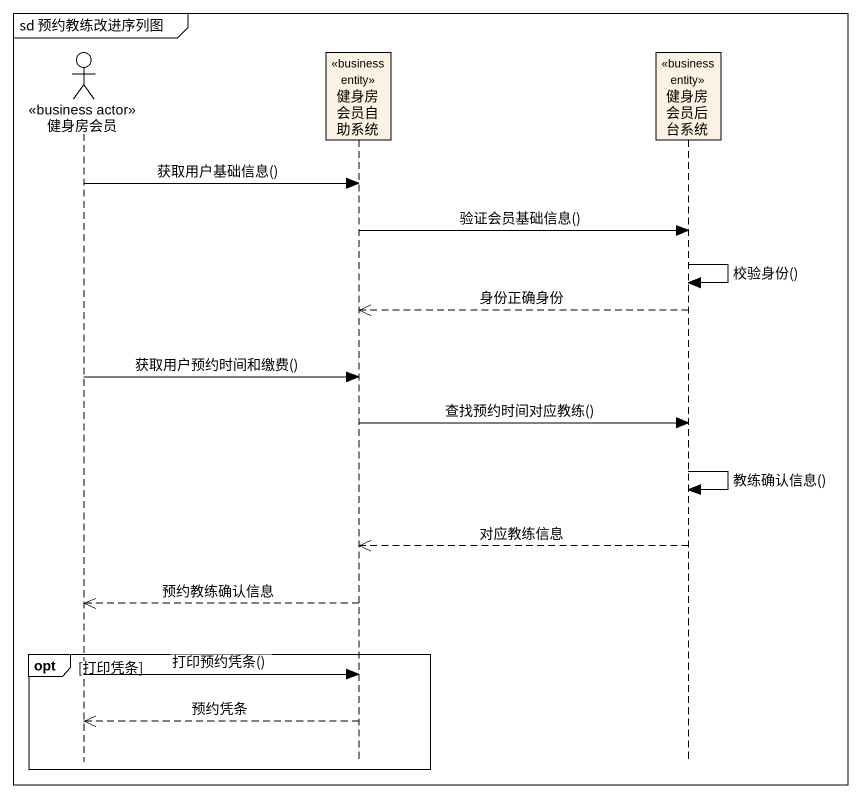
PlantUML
@startuml
mainframe sd 预约教练改进序列图
hide footbox
actor 健身房会员 <<business actor>>
participant 健身房会员自助系统 <<business entity>>
participant 健身房会员后台系统 <<business entity>>

健身房会员 -> 健身房会员自助系统 : 获取用户基础信息()
健身房会员自助系统 -> 健身房会员后台系统 : 验证会员基础信息()
健身房会员后台系统 -> 健身房会员后台系统 : 校验身份()
健身房会员后台系统 -->> 健身房会员自助系统 : 身份正确身份
健身房会员 -> 健身房会员自助系统 : 获取用户预约时间和缴费()
健身房会员自助系统 -> 健身房会员后台系统 : 查找预约时间对应教练()
健身房会员后台系统 -> 健身房会员后台系统 : 教练确认信息()
健身房会员后台系统 -->> 健身房会员自助系统 : 对应教练信息
健身房会员自助系统 -->> 健身房会员 : 预约教练确认信息
opt 打印凭条
  健身房会员 -> 健身房会员自助系统 : 打印预约凭条()
  健身房会员自助系统 -->> 健身房会员 : 预约凭条
end
@enduml
